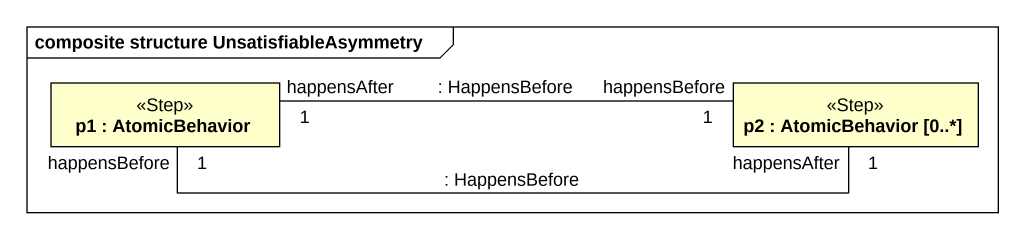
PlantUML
@startuml
mainframe composite structure UnsatisfiableAsymmetry
rectangle "p1 : AtomicBehavior" as p1 <<Step>>
rectangle "p2 : AtomicBehavior [0..*]" as p2 <<Step>>
p1 "happensAfter\n1" -right- "happensBefore\n1" p2 : : HappensBefore
p2 "happensAfter\n1" -left- "happensBefore\n1" p1 : : HappensBefore
@enduml
